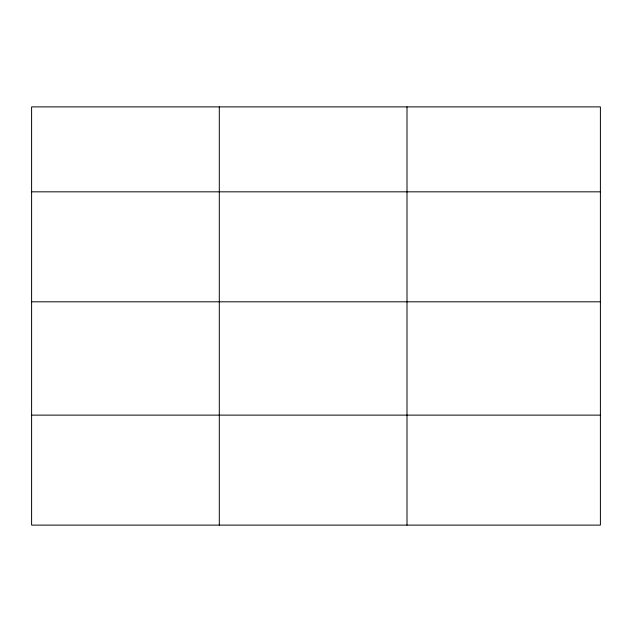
<?xml version="1.0" encoding="UTF-8"?>
<svg xmlns="http://www.w3.org/2000/svg" width="632" height="632" viewBox="0 0 632 632"><rect width="100%" height="100%" fill="white"/><g stroke="black" fill="none" stroke-linecap="round" stroke-linejoin="round"><path stroke-width="0.95" d="M600.4 301.812L600.4 106.887L31.6 106.887L31.6 525.113L600.4 525.113L600.4 301.812L31.6 301.812M31.6 191.828L600.4 191.828M31.6 415.129L600.4 415.129M407.008 106.887L407.008 525.113M219.304 106.887L219.304 525.113"/></g></svg>
